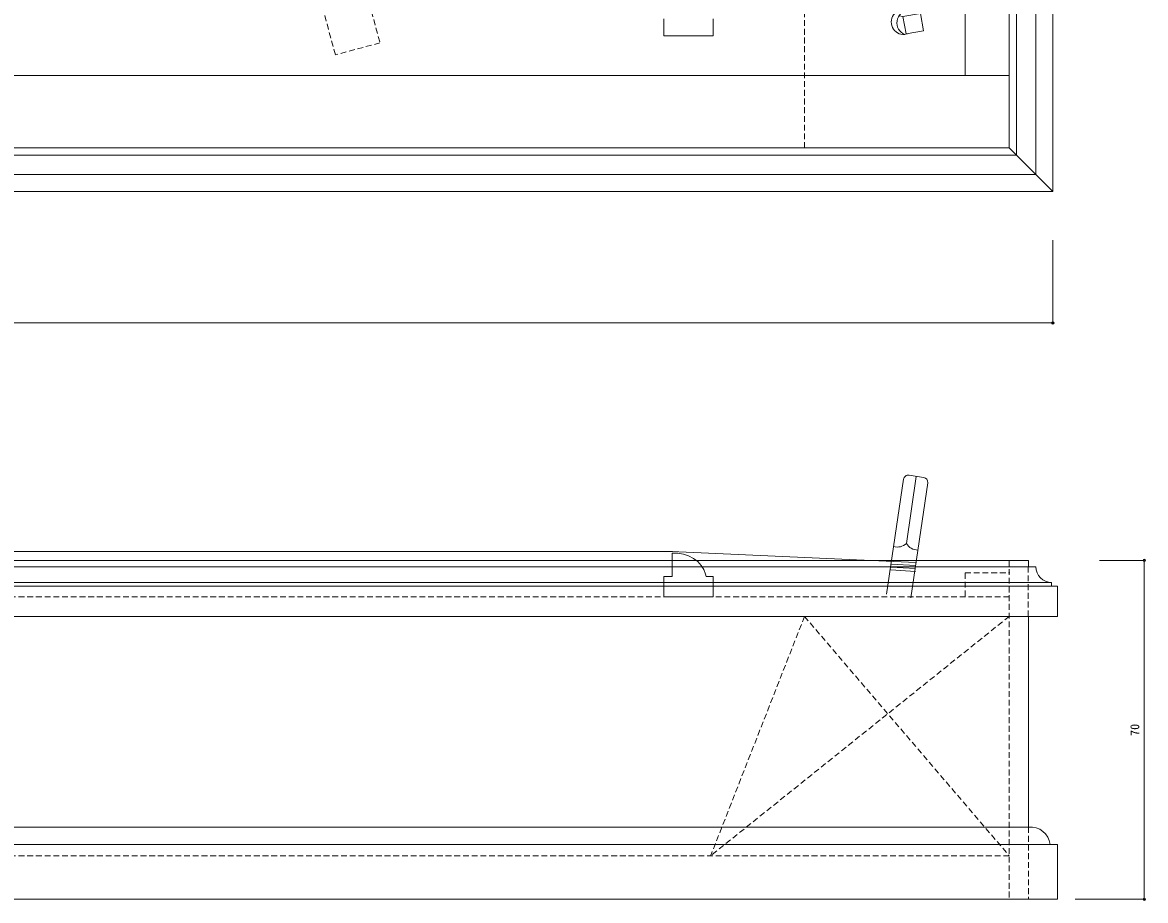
# Model space of a CAD drawing. Units: millimetres on the paper. Extents: x -434 to 297, y -350 to 204.
# Drawn here: x 65.2 to 297.1, y -339.4 to -158 of the extents above; entities that cross this region are included whole.
import ezdxf
from ezdxf.enums import TextEntityAlignment as Align

# ---------------------------------------------------------------- set-up
doc = ezdxf.new("R2010")
doc.units = ezdxf.units.MM
doc.header["$PDMODE"] = 32
doc.header["$PDSIZE"] = 0.5
doc.linetypes.add('DASHED1', pattern=[1.8, 1.2, -0.6])
for name, color, linetype, lineweight in [('0-0', 4, 'Continuous', 18), ('0-1', 7, 'Continuous', 18), ('0-2', 7, 'Continuous', 18), ('0-3', 7, 'Continuous', 18), ('0-4', 7, 'DASHED1', 18), ('0-6__0-2_', 7, 'Continuous', 18)]:
    doc.layers.add(name, color=color, linetype=linetype, lineweight=lineweight)
doc.styles.add('ＭＳ ゴシック', font='')
doc.styles.get('ＭＳ ゴシック').set_extended_font_data('MS Gothic')

# ---------------------------------------------------------------- blocks, each defined once
blk = doc.blocks.new('1')
at = {"layer": '0-6__0-2_'}
for p, q in [((-0.2506, 0.2082), (-0.4145, 0.2403)), ((-0.1252, 0.4415), (0.4736, 0.3359)), ((0.4736, 0.3359), (-0.0199, 0.4613)), ((-0.1229, -0.516), (-0.177, -0.5404))]:
    blk.add_line(p, q, dxfattribs=at)
blk.add_lwpolyline([(0.4736, 0.3359), (-0.2506, 0.2082), (-0.1229, -0.516), (0.6013, -0.3883)], close=True, dxfattribs=at)
for centre, start, end in [((-0.2126, -0.0216), 68.25098, 273.92496), ((0.018, -0.0584), 93.92496, 247.97349), ((-0.2126, -0.0216), 67.97349, 68.25098), ((-0.2126, -0.0216), 283.04655, 285)]:
    blk.add_arc(centre, 0.52, start, end, dxfattribs=at)

msp = doc.modelspace()

# ---------------------------------------------------------------- linework, layer by layer
at = {"layer": '0-0'}
for p, q in [((277.959, -220.099), (277.959, -202.97)), ((277.959, -220.099), (-433.856, -220.099)), ((296.862, -269.141), (287.616, -269.141)), ((296.862, -339.141), (296.862, -269.141)), ((296.862, -339.141), (282.56, -339.141))]:
    msp.add_line(p, q, dxfattribs=at)
for p in [(277.959, -220.099), (296.862, -269.141), (296.862, -339.141)]:
    msp.add_point(p, dxfattribs=at)
at = {"layer": '0-1'}
for p, q in [((259.844, 179.732), (259.844, -169)), ((-401.856, -169), (268.959, -169)), ((199.358, -267.62), (199.358, -272.498)), ((272.959, -269.141), (-427.856, -269.141)), ((272.959, -270.462), (-427.856, -270.462)), ((277.696, -273.686), (-432.593, -273.686)), ((277.696, -274.443), (-432.593, -274.443)), ((272.959, -324.241), (-427.856, -324.241)), ((278.904, -327.802), (-434.137, -327.802)), ((278.904, -327.802), (277.384, -327.802)), ((278.904, -327.802), (278.904, -339.141)), ((278.904, -339.141), (-434.137, -339.141))]:
    msp.add_line(p, q, dxfattribs=at)
at = {"layer": '0-1', "linetype": 'DASHED1'}
msp.add_line((272.903, -270.462), (272.903, -280.698), dxfattribs=at)
at = {"layer": '0-1'}
msp.add_lwpolyline([(272.959, -280.698), (-427.856, -280.698), (-427.856, -324.241)], dxfattribs=at)
msp.add_arc((273.389, -328.237), 4.019, 6.21801, 96.1356, dxfattribs=at)
at = {"layer": '0-2'}
for p, q in [((272.903, -270.462), (274.473, -270.462)), ((272.959, -269.141), (272.959, -270.462)), ((277.696, -274.443), (277.696, -273.686)), ((277.696, -274.443), (278.959, -274.443)), ((278.959, -274.443), (278.959, -280.698)), ((272.959, -280.698), (278.959, -280.698)), ((272.959, -280.698), (272.959, -324.241))]:
    msp.add_line(p, q, dxfattribs=at)
msp.add_arc((277.696, -270.462), 3.223, 180, 270, dxfattribs=at)
at = {"layer": '0-3'}
for p, q in [((277.959, 203.732), (277.959, -192.964)), ((270.459, 196.232), (270.459, -185.464)), ((268.959, 194.732), (268.959, -183.964)), ((207.799, -157.294), (207.799, -160.794)), ((-423.841, -185.464), (270.459, -185.464)), ((-429.182, -189.464), (274.459, -189.464)), ((-433.856, -192.964), (277.959, -192.964)), ((247.141, -252.393), (243.621, -276.134)), ((249.773, -251.824), (247.721, -265.663)), ((251.284, -251.997), (248.277, -251.551)), ((252.127, -253.133), (248.606, -276.873)), ((199.385, -267.323), (-351.236, -267.323)), ((199.238, -267.323), (249.684, -269.605)), ((244.475, -271.114), (249.582, -271.402)), ((244.509, -270.515), (249.616, -270.803)), ((244.543, -269.916), (249.65, -270.204)), ((197.659, -272.498), (199.358, -272.498)), ((206.362, -272.498), (207.799, -272.498)), ((207.799, -272.498), (207.799, -276.698))]:
    msp.add_line(p, q, dxfattribs=at)
at = {"layer": '0-3', "linetype": 'DASHED1'}
for p, q in [((226.686, -183.964), (226.686, 193.55)), ((268.959, -269.141), (268.959, -339.141)), ((259.844, -271.735), (259.844, -276.698)), ((259.844, -271.735), (269.086, -271.735)), ((268.959, -276.698), (-423.856, -276.698)), ((268.959, -280.698), (-423.856, -280.698)), ((226.686, -280.698), (207.265, -330.237)), ((268.959, -280.698), (207.303, -330.141)), ((226.686, -280.698), (268.959, -330.141)), ((272.959, -324.241), (272.959, -339.141)), ((268.959, -330.141), (-423.856, -330.141))]:
    msp.add_line(p, q, dxfattribs=at)
at = {"layer": '0-3'}
for points in [[(88.985, 200.232), (274.459, 200.232), (274.459, -189.464)], [(197.659, -157.294), (197.659, -160.794), (207.799, -160.794)], [(-421.838, -183.964), (268.959, -183.964), (277.959, -192.964)], [(199.358, -267.62), (200.527, -267.653), (201.67, -267.857), (202.754, -268.224), (203.746, -268.744), (204.616, -269.4), (205.336, -270.174), (205.886, -271.04), (206.248, -271.974), (206.362, -272.498)], [(197.659, -272.498), (197.659, -276.698), (207.799, -276.698)]]:
    msp.add_lwpolyline(points, dxfattribs=at)
for centre, radius, start, end in [((248.13, -252.54), 1, 81.56505, 171.56505), ((251.137, -252.986), 1, 351.56505, 81.56505), ((245.84, -263.552), 2.827, 254.51526, 311.6921), ((250.133, -264.188), 2.827, 211.438, 268.61485)]:
    msp.add_arc(centre, radius, start, end, dxfattribs=at)
at = {"layer": '0-4'}
for p, q in [((79.01, 61.639), (139.002, -162.255)), ((129.786, -164.724), (69.794, 59.17)), ((139.002, -162.255), (129.786, -164.724))]:
    msp.add_line(p, q, dxfattribs=at)

# ---------------------------------------------------------------- block references
at = {"layer": '0-1', "xscale": 5, "yscale": 5}
msp.add_blockref('1', (248.271, -157.836), dxfattribs=at)

# ---------------------------------------------------------------- texts
at = {"layer": '0-0', "color": 7, "style": 'ＭＳ ゴシック'}
msp.add_text('70', height=1.833, rotation=90, dxfattribs=at).set_placement((296.362, -305.391), align=Align.BOTTOM_LEFT)

doc.saveas('drawing.dxf')
